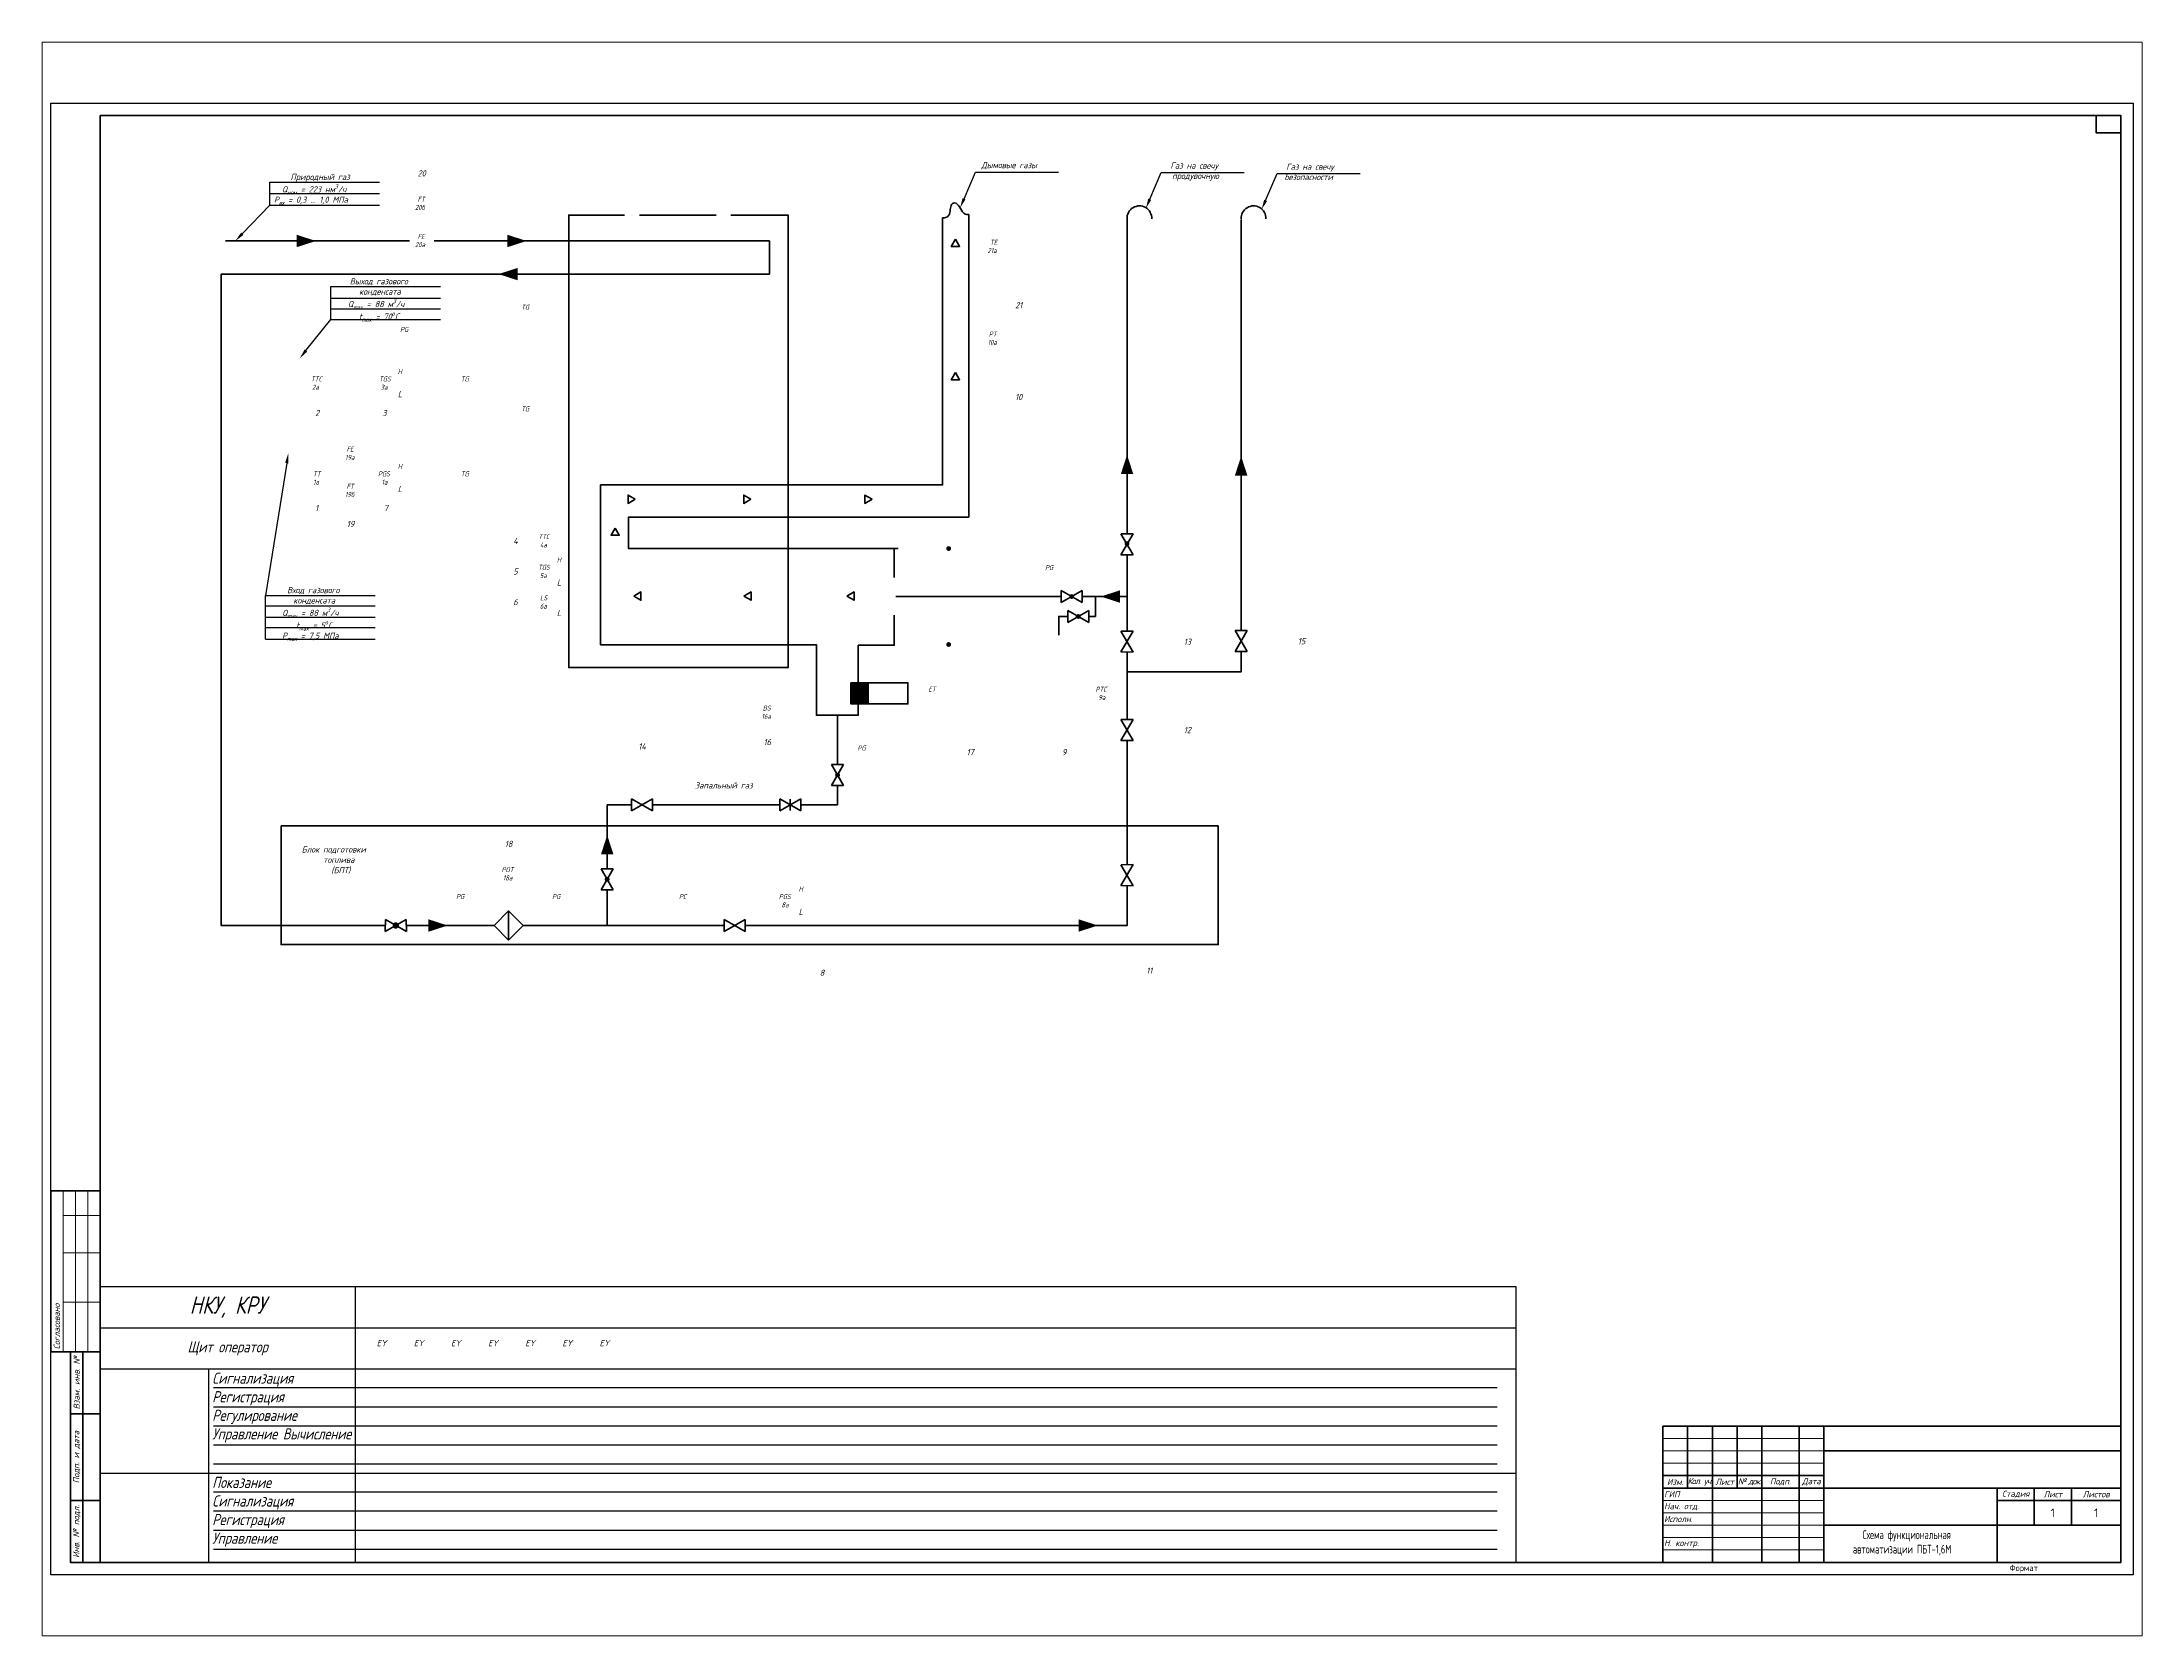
# Paper-space layout 'Лист3' of a CAD drawing. Header units: millimetres. Extents: x 26 to 231, y 20 to 176.
# The model-space entities are those that its viewports show. They can reach past a viewport. Long polylines and large blocks are cut down to what shows.
import ezdxf
from ezdxf import colors
from ezdxf.entities.mleader import LeaderData, LeaderLine
from ezdxf.enums import TextEntityAlignment as Align
from ezdxf.math import Vec2, Vec3

# ---------------------------------------------------------------- set-up
doc = ezdxf.new("R2010")
doc.units = ezdxf.units.MM
doc.linetypes.add('ACAD_ISO02W100', pattern=[15, 12, -3])
for name, color, linetype, lineweight in [('1', 1, 'Continuous', 40), ('Газ', 2, 'Continuous', 50), ('Приборы', 170, 'Continuous', 20), ('Рамка', 3, 'Continuous', 40), ('Формат - толстая линия', 7, 'Continuous', 50), ('Формат - тонкая линия', 7, 'Continuous', 20)]:
    doc.layers.add(name, color=color, linetype=linetype, lineweight=lineweight)
doc.layers.add('Текст', color=7, linetype='Continuous')
doc.styles.add('2.5', font='isocpeur.ttf', dxfattribs={"oblique": 15, "height": 2.5})
doc.styles.add('3.5', font='isocpeur.ttf', dxfattribs={"oblique": 15, "height": 3.5})
doc.styles.add('GOST 2.304', font='CS_Gost2304.shx', dxfattribs={"oblique": 15})
doc.styles.get("Standard").update_dxf_attribs({"font": 'arial.ttf'})

# ---------------------------------------------------------------- blocks, each defined once
blk = doc.blocks.new('Штамп согласования')
at = {"color": 0, "linetype": 'ByBlock', "lineweight": -2, "ltscale": 100}
blk.add_lwpolyline([(-20, 65), (-20, 0)], dxfattribs=at)
at = {"layer": 'Формат - толстая линия', "ltscale": 100}
blk.add_lwpolyline([(-20, 65), (0, 65), (0, 0), (-20, 0)], dxfattribs=at)
at = {"layer": 'Формат - тонкая линия', "ltscale": 100}
for points in [[(-15, 65), (-15, 0)], [(-10, 65), (-10, 0)], [(-5, 65), (-5, 0)], [(-15, 55), (0, 55)], [(-15, 40), (0, 40)], [(-15, 20), (0, 20)]]:
    blk.add_lwpolyline(points, dxfattribs=at)
at = {"color": 0, "linetype": 'ByBlock', "lineweight": -2, "ltscale": 100, "insert": (-17.5, 1), "char_height": 2.5, "width": 65, "attachment_point": 4, "rotation": 90, "style": '2.5'}
blk.add_mtext('Согласовано', dxfattribs=at)
blk = doc.blocks.new('Штамп - основная надпись')
at = {"ltscale": 100}
blk.add_lwpolyline([(0, 55), (0, 0)], dxfattribs=at)
at = {"layer": 'Формат - толстая линия', "ltscale": 100}
blk.add_lwpolyline([(0, 55), (185, 55), (185, 0), (0, 0)], close=True, dxfattribs=at)
for points in [[(10, 55), (10, 30)], [(20, 55), (20, 0)], [(30, 55), (30, 30)], [(40, 55), (40, 0)], [(55, 55), (55, 0)], [(65, 55), (65, 0)], [(65, 45), (185, 45)], [(0, 35), (65, 35)], [(0, 30), (65, 30)], [(65, 30), (185, 30)], [(135, 30), (135, 0)], [(150, 30), (150, 15)], [(165, 30), (165, 15)], [(135, 25), (185, 25)], [(65, 15), (185, 15)]]:
    blk.add_lwpolyline(points, dxfattribs=at)
at = {"layer": 'Формат - тонкая линия', "ltscale": 100}
for points in [[(0, 50), (65, 50)], [(0, 45), (65, 45)], [(0, 40), (65, 40)], [(0, 25), (65, 25)], [(0, 20), (65, 20)], [(0, 15), (65, 15)], [(0, 10), (65, 10)], [(0, 5), (65, 5)]]:
    blk.add_lwpolyline(points, dxfattribs=at)
at = {"color": 0, "linetype": 'ByBlock', "lineweight": -2, "ltscale": 100, "char_height": 2.5, "style": '2.5'}
for s, insert, width, attachment_point in [('{\\T0.75;Кол. уч.}', (15, 32.5), 10, 5), ('{\\T0.85;№ док.}', (35, 32.5), 10, 5), ('Подп.', (47.5, 32.5), 15, 5), ('Дата', (60, 32.5), 10, 5), ('ГИП', (0.5, 27.5), 20, 4), ('Изм.', (5, 32.5), 10, 5), ('Лист', (25, 32.5), 10, 5), ('Стадия', (142.5, 27.5), 15, 5), ('Лист', (157.5, 27.5), 15, 5), ('Листов', (175, 27.5), 20, 5), ('Нач. отд.', (0.5, 22.5), 20, 4), ('Исполн.', (0.5, 17.5), 20, 4), ('Н. контр.', (0.5, 7.5), 20, 4)]:
    blk.add_mtext(s, dxfattribs=dict(at, insert=insert, width=width, attachment_point=attachment_point))
blk = doc.blocks.new('*U8')
at = {"color": 0, "linetype": 'ByBlock', "lineweight": -2}
blk.add_lwpolyline([(0, 594), (841, 594), (841, 0), (0, 0)], close=True, dxfattribs=at)
at = {"layer": 'Формат - толстая линия'}
blk.add_lwpolyline([(20, 589), (836, 589), (836, 5), (20, 5)], close=True, dxfattribs=at)
at = {"layer": 'Формат - толстая линия', "ltscale": 100}
for points in [[(826, 589), (836, 589), (836, 582), (826, 582)], [(8, 90), (20, 90), (20, 5), (8, 5)]]:
    blk.add_lwpolyline(points, close=True, dxfattribs=at)
for points in [[(13, 90), (13, 5)], [(8, 65), (20, 65)], [(8, 30), (20, 30)]]:
    blk.add_lwpolyline(points, dxfattribs=at)
at = {"ltscale": 100}
for name, p in [('Штамп согласования', (20, 90)), ('Штамп - основная надпись', (651, 5))]:
    blk.add_blockref(name, p, dxfattribs=at)
at = {"color": 0, "linetype": 'ByBlock', "lineweight": -2, "ltscale": 100, "char_height": 2.5, "attachment_point": 5, "rotation": 90, "style": '2.5'}
for s, insert, width in [('Взам. инв. №', (10.5, 77.5), 25), ('Подп. и дата', (10.5, 47.5), 35), ('Инв. № подл.', (10.5, 17.5), 25)]:
    blk.add_mtext(s, dxfattribs=dict(at, insert=insert, width=width))
at = {"color": 0, "linetype": 'ByBlock', "lineweight": -2, "ltscale": 100}
for tag, height, style, p in [('№', 3.5, '3.5', (831, 585.5)), ('ДОКУМЕНТ', 3.5, '3.5', (776, 55)), ('ОБЪЕКТ_СТРОИТЕЛЬСТВА', 2.5, '2.5', (776, 42.5)), ('ЗДАНИЕ(СООРУЖЕНИЕ)', 2.5, '2.5', (751, 27.5)), ('СТАДИЯ', 3.5, '3.5', (793.5, 25)), ('ЛИСТ', 3.5, '3.5', (808.5, 25)), ('ЛИСТОВ', 3.5, '3.5', (826, 25)), ('ИЗОБРАЖЕНИЯ_ЛИСТА', 2.5, '2.5', (751, 12.5)), ('ОРГАНИЗАЦИЯ', 2.5, '2.5', (811, 12.5))]:
    blk.add_attdef(tag, text='', height=height, dxfattribs=dict(at, style=style)).set_placement(p, align=Align.MIDDLE_CENTER)
at = {"color": 0, "linetype": 'ByBlock', "lineweight": -2, "ltscale": 100, "style": '2.5'}
for tag, p in [('ГИП', (671.2, 31.25)), ('НАЧ.ОТД.', (671.2, 26.25)), ('ИСПОЛН.', (671.2, 21.25)), ('Н.КОНТР.', (671.2, 11.25)), ('ФОРМАТ', (791, 1.5))]:
    blk.add_attdef(tag, p, '', height=2.5, dxfattribs=at)
at = {"color": 0, "linetype": 'ByBlock', "lineweight": -2, "ltscale": 100, "style": '2.5', "width": 0.8}
for tag, p in [('ДАТА_2', (711, 27.5)), ('ДАТА_1', (711, 32.5)), ('ДАТА_3', (711, 22.5)), ('ДАТА_4', (711, 12.5))]:
    blk.add_attdef(tag, text='', height=2.5, dxfattribs=at).set_placement(p, align=Align.MIDDLE_CENTER)
blk = doc.blocks.new('*T11')
at = {"layer": 'Текст', "color": 0, "linetype": 'ByBlock', "lineweight": -2, "transparency": 16777216}
for p, q in [((0, 0), (571.66, 0)), ((0, 0), (0, -111.37)), ((102.97, 0), (102.97, -111.37)), ((571.66, 0), (571.66, -111.37)), ((0, -16.65), (571.66, -16.65)), ((0, -33.26), (571.66, -33.26)), ((43.74, -33.26), (43.74, -111.37)), ((0, -75.34), (571.66, -75.34)), ((0, -111.37), (571.66, -111.37))]:
    blk.add_line(p, q, dxfattribs=at)
at = {"layer": 'Текст', "color": 0, "lineweight": 25, "transparency": 16777216, "style": 'GOST 2.304'}
for s, insert, char_height, width, attachment_point in [('НКУ, КРУ', (51.48, -8.33), 7, 99.9672, 5), ('Щит оператор', (51.48, -24.95), 4.5, 99.9672, 5), ('Сигнализация Регистрация Регулирование Управление Вычисление', (45.24, -34.76), 4.5, 56.2286, 1), ('Показание Сигнализация Регистрация Управление', (45.24, -76.84), 4.5, 56.2286, 1)]:
    blk.add_mtext(s, dxfattribs=dict(at, insert=insert, char_height=char_height, width=width, attachment_point=attachment_point))

msp = doc.modelspace()

# ---------------------------------------------------------------- hatches: boundary and pattern name
at = {"layer": '1', "linetype": 'ACAD_ISO02W100'}
h = msp.add_hatch(color=256, dxfattribs=at)
h.set_gradient(color1=(255, 0, 0), color2=(255, 0, 0), tint=1)
h.paths.add_polyline_path([(435.58, 416.73, 0.572357), (433.87, 416.74), (434.74, 416.24)])
h.paths.add_polyline_path([(435.71, 416.24, 0.131652), (435.58, 416.73), (434.74, 416.24), (435.58, 415.76, 0.127836)])
h.paths.add_polyline_path([(434.74, 416.24), (433.87, 415.74, 0.582365), (435.58, 415.76)])
h.paths.add_polyline_path([(433.87, 416.74, 0.135472), (433.74, 416.24, 0.131652), (433.87, 415.74), (434.74, 416.24)])
h = msp.add_hatch(color=256, dxfattribs=at)
h.set_gradient(color1=(255, 0, 0), color2=(255, 0, 0), tint=1)
h.paths.add_polyline_path([(363.59, 414.72, 0.572357), (361.89, 414.73), (362.75, 414.23)])
h.paths.add_polyline_path([(363.72, 414.22, 0.131652), (363.59, 414.72), (362.75, 414.23), (363.59, 413.74, 0.127836)])
h.paths.add_polyline_path([(362.75, 414.23), (361.88, 413.73, 0.582365), (363.59, 413.74)])
h.paths.add_polyline_path([(361.89, 414.73, 0.135472), (361.75, 414.22, 0.131652), (361.88, 413.73), (362.75, 414.23)])
h = msp.add_hatch(color=256, dxfattribs=at)
h.set_gradient(color1=(255, 0, 0), color2=(255, 0, 0), tint=1)
h.paths.add_polyline_path([(413.27, 395.36, 0.572357), (411.57, 395.37), (412.44, 394.87)])
h.paths.add_polyline_path([(413.41, 394.87, 0.131652), (413.27, 395.36), (412.44, 394.87), (413.28, 394.39, 0.127836)])
h.paths.add_polyline_path([(412.44, 394.87), (411.57, 394.37, 0.582365), (413.28, 394.39)])
h.paths.add_polyline_path([(411.57, 395.37, 0.135472), (411.43, 394.87, 0.131652), (411.57, 394.37), (412.44, 394.87)])
h = msp.add_hatch(color=256, dxfattribs=at)
h.set_gradient(color1=(255, 0, 0), color2=(255, 0, 0), tint=1)
h.paths.add_polyline_path([(415.89, 387.33, 0.572357), (414.19, 387.34), (415.05, 386.84)])
h.paths.add_polyline_path([(416.02, 386.83, 0.131652), (415.89, 387.33), (415.05, 386.84), (415.9, 386.35, 0.127836)])
h.paths.add_polyline_path([(415.05, 386.84), (414.18, 386.34, 0.582365), (415.9, 386.35)])
h.paths.add_polyline_path([(414.19, 387.34, 0.135472), (414.05, 386.83, 0.131652), (414.18, 386.34), (415.05, 386.84)])
h = msp.add_hatch(color=256, dxfattribs=at)
h.set_gradient(color1=(255, 0, 0), color2=(255, 0, 0), tint=1)
h.paths.add_polyline_path([(363.59, 375.02, -0.572357), (361.89, 375), (362.75, 375.5)])
h.paths.add_polyline_path([(363.72, 375.51, -0.131652), (363.59, 375.02), (362.75, 375.5), (363.59, 375.99, -0.127836)])
h.paths.add_polyline_path([(362.75, 375.5), (361.88, 376, -0.582365), (363.59, 375.99)])
h.paths.add_polyline_path([(361.89, 375, -0.135472), (361.75, 375.51, -0.131652), (361.88, 376), (362.75, 375.5)])
at = {"layer": '1'}
h = msp.add_hatch(color=256, dxfattribs=at)
h.dxf.hatch_style = 1
h.paths.add_polyline_path([(326.2, 360.1), (323.27, 360.1), (323.27, 351.52), (326.2, 351.52)])
h.paths.add_polyline_path([(330.15, 360.1), (326.2, 360.1), (326.2, 351.52), (330.15, 351.52)])
at = {"layer": '1', "linetype": 'ACAD_ISO02W100'}
h = msp.add_hatch(color=256, dxfattribs=at)
h.set_gradient(color1=(255, 0, 0), color2=(255, 0, 0), tint=1)
h.paths.add_polyline_path([(318.71, 323.31, 0.572357), (317.01, 323.33), (317.87, 322.83)])
h.paths.add_polyline_path([(318.84, 322.82, 0.131652), (318.71, 323.31), (317.87, 322.83), (318.72, 322.34, 0.127836)])
h.paths.add_polyline_path([(317.87, 322.83), (317, 322.33, 0.582365), (318.72, 322.34)])
h.paths.add_polyline_path([(317.01, 323.33, 0.135472), (316.87, 322.82, 0.131652), (317, 322.33), (317.87, 322.83)])
h = msp.add_hatch(color=256, dxfattribs=at)
h.set_gradient(color1=(255, 0, 0), color2=(255, 0, 0), tint=1)
h.paths.add_polyline_path([(225.66, 281.2, 0.572357), (223.96, 281.21), (224.82, 280.71)])
h.paths.add_polyline_path([(225.79, 280.71, 0.131652), (225.66, 281.2), (224.82, 280.71), (225.66, 280.23, 0.127836)])
h.paths.add_polyline_path([(224.82, 280.71), (223.95, 280.21, 0.582365), (225.66, 280.23)])
h.paths.add_polyline_path([(223.96, 281.21, 0.135472), (223.82, 280.71, 0.131652), (223.95, 280.21), (224.82, 280.71)])
h = msp.add_hatch(color=256, dxfattribs=at)
h.set_gradient(color1=(255, 0, 0), color2=(255, 0, 0), tint=1)
h.paths.add_polyline_path([(140.31, 262.57, 0.572357), (138.61, 262.58), (139.47, 262.08)])
h.paths.add_polyline_path([(140.44, 262.08, 0.131652), (140.31, 262.57), (139.47, 262.08), (140.31, 261.6, 0.127836)])
h.paths.add_polyline_path([(139.47, 262.08), (138.6, 261.58, 0.582365), (140.31, 261.6)])
h.paths.add_polyline_path([(138.61, 262.58, 0.135472), (138.47, 262.08, 0.131652), (138.6, 261.58), (139.47, 262.08)])

# ---------------------------------------------------------------- linework, layer by layer
for p, q in [((135.25, 264.54), (135.22, 259.63)), ((143.69, 264.54), (143.72, 259.63)), ((185.02, 267.96), (185.02, 256.2))]:
    msp.add_line(p, q, dxfattribs=at)
at = {"layer": '1'}
for points in [[(231.79, 548.85), (209.31, 548.85), (209.31, 366.17), (297.85, 366.17), (297.85, 548.83), (274.79, 548.83)], [(360.27, 547.79), (360.27, 439.95), (222.17, 439.95), (222.17, 375.38), (309.3, 375.38), (309.3, 346.93), (326.2, 346.93), (326.2, 375.24), (340.75, 375.24), (340.75, 387.33)], [(342.32, 414.26), (233.48, 414.26), (233.48, 426.93), (370.85, 426.93), (370.85, 549.08)], [(268.8, 548.83), (237.83, 548.83)], [(340.75, 402.51), (340.75, 414.26)]]:
    msp.add_lwpolyline(points, dxfattribs=at)
for points in [[(365.43, 539.13), (363.75, 536.22), (367.1, 536.22)], [(365.43, 485.25), (363.75, 482.35), (367.1, 482.35)], [(236.17, 434.17), (233.27, 435.85), (233.27, 432.49)], [(282.89, 434.17), (279.98, 435.85), (279.98, 432.49)], [(331.78, 434.17), (328.88, 435.85), (328.88, 432.49)], [(228.05, 422.5), (226.38, 419.6), (229.73, 419.6)], [(235.53, 395.05), (238.43, 393.38), (238.43, 396.73)], [(280.02, 395.05), (282.93, 393.38), (282.93, 396.73)], [(321.61, 395.05), (324.51, 393.38), (324.51, 396.73)], [(323.27, 360.1), (346.26, 360.1), (346.26, 351.52), (323.27, 351.52)], [(323.27, 360.1), (330.15, 360.1), (330.15, 351.52), (323.27, 351.52)], [(93.11, 302.27), (471.57, 302.27), (471.57, 254.39), (93.11, 254.39)], [(179.14, 262.08), (185.02, 267.96), (190.9, 262.08), (185.02, 256.2)]]:
    msp.add_lwpolyline(points, close=True, dxfattribs=at)
at = {"layer": '1', "linetype": 'ACAD_ISO02W100'}
for points in [[(432.33, 420.17), (437.22, 420.2), (432.31, 411.72), (437.22, 411.69), (432.31, 420.17)], [(416.59, 397.3), (416.62, 392.41), (408.15, 397.32), (408.12, 392.41), (416.59, 397.32)], [(419.33, 389.27), (419.36, 384.38), (410.89, 389.29), (410.86, 384.38), (419.33, 389.29)], [(432.33, 380.93), (437.22, 380.96), (432.31, 372.49), (437.22, 372.46), (432.31, 380.93)], [(478.4, 381.1), (483.29, 381.13), (478.39, 372.66), (483.29, 372.63), (478.39, 381.1)], [(432.33, 345.22), (437.22, 345.25), (432.31, 336.78), (437.22, 336.75), (432.31, 345.22)], [(315.37, 327.06), (320.27, 327.09), (315.36, 318.61), (320.27, 318.58), (315.36, 327.06)], [(243.14, 313.21), (243.17, 308.32), (234.7, 313.23), (234.67, 308.32), (243.14, 313.23)], [(302.97, 313.21), (303, 308.32), (294.53, 313.23), (294.5, 308.32), (302.97, 313.23)], [(298.76, 313.05), (298.76, 308.5)], [(222.41, 284.93), (227.3, 284.96), (222.4, 276.49), (227.3, 276.46), (222.4, 284.93)], [(432.33, 286.63), (437.22, 286.66), (432.31, 278.19), (437.22, 278.16), (432.31, 286.63)], [(143.69, 264.52), (135.22, 259.63)], [(135.25, 264.52), (143.72, 259.63)], [(280.51, 264.53), (280.54, 259.64), (272.07, 264.55), (272.04, 259.64), (280.51, 264.55)]]:
    msp.add_lwpolyline(points, dxfattribs=at)
msp.add_circle((139.45, 262.08), 0.986, dxfattribs=at)
at = {"layer": '1'}
msp.add_spline([(360.27, 547.79), (361.83, 547.99), (363, 549.26), (363.45, 551.69), (364.26, 553.5), (365.21, 553.77), (366.12, 553.32), (369.95, 549.08), (370.85, 549.08)], degree=3, dxfattribs=at)
at = {"layer": 'Газ'}
for points in [[(434.75, 420.18), (434.75, 547.29)], [(480.82, 381.12), (480.82, 547.05)], [(154.94, 538.4), (290.33, 538.4), (290.33, 525.03), (68.95, 525.03), (68.95, 262.08), (135.23, 262.08)], [(70.76, 538.4), (144.95, 538.48)], [(434.75, 380.94), (434.74, 411.71)], [(408.13, 394.87), (341.34, 394.87)], [(434.75, 394.87), (416.61, 394.87)], [(421.99, 394.87), (421.99, 386.83), (419.35, 386.83)], [(410.88, 386.81), (407.18, 386.83), (407.18, 379.27)], [(434.75, 364.43), (480.82, 364.43), (480.81, 372.64)], [(434.75, 345.24), (434.77, 372.47)], [(317.79, 327.07), (317.79, 346.93)], [(434.75, 286.65), (434.77, 336.76)], [(302.99, 310.77), (317.79, 310.77), (317.81, 318.6)], [(224.83, 284.94), (224.83, 310.77), (234.68, 310.78)], [(243.16, 310.77), (294.51, 310.78)], [(224.83, 262.08), (224.79, 276.47)], [(280.53, 262.08), (434.75, 262.08), (434.74, 278.18)], [(143.7, 262.08), (179.14, 262.08)], [(190.9, 262.08), (272.06, 262.08)]]:
    msp.add_lwpolyline(points, dxfattribs=at)
for points in [[(99.4, 538.4, 5.04, 0, 0), (107.19, 538.4, 0, 0, 0)], [(184.47, 538.4, 5.04, 0, 0), (192.26, 538.4, 0, 0, 0)], [(184.47, 538.4, 2.52, 0, 0), (188.64, 538.4, 0, 0, 0)], [(188.73, 525.03, 5.04, 0, 0), (180.94, 525.03, 0, 0, 0)], [(188.73, 525.03, 2.52, 0, 0), (184.57, 525.03, 0, 0, 0)], [(434.75, 444.31, 5.04, 0, 0), (434.75, 452.1, 0, 0, 0)], [(434.75, 446.36, 2.52, 0, 0), (434.75, 450.52, 0, 0, 0)], [(480.82, 443.73, 5.04, 0, 0), (480.82, 451.52, 0, 0, 0)], [(480.82, 446.36, 2.52, 0, 0), (480.82, 450.52, 0, 0, 0)], [(431.94, 394.87, 5.04, 0, 0), (424.15, 394.87, 0, 0, 0)], [(429.8, 394.87, 2.52, 0, 0), (425.63, 394.87, 0, 0, 0)], [(224.83, 290.8, 5.04, 0, 0), (224.83, 298.59, 0, 0, 0)], [(152.62, 262.08, 5.04, 0, 0), (160.41, 262.08, 0, 0, 0)], [(152.62, 262.08, 2.52, 0, 0), (156.79, 262.08, 0, 0, 0)], [(415.15, 262.08, 5.04, 0, 0), (422.93, 262.08, 0, 0, 0)], [(415.15, 262.08, 2.52, 0, 0), (419.31, 262.08, 0, 0, 0)]]:
    msp.add_lwpolyline(points, format="xyseb", dxfattribs=at)
for centre in [(439.75, 547.57), (485.82, 547.57)]:
    msp.add_arc(centre, 5, 357.51848, 183.2157, dxfattribs=at)
at = {"layer": 'Текст'}
for p, q in [((88.58, 557.51), (88.58, 562.17)), ((88.58, 562.17), (132.91, 562.17)), ((88.58, 552.85), (88.58, 557.51)), ((88.58, 557.51), (132.91, 557.51)), ((113.19, 515.36), (113.19, 520.02)), ((113.19, 520.02), (157.52, 520.02)), ((113.19, 506.69), (113.19, 515.36)), ((113.19, 515.36), (157.52, 515.36)), ((113.19, 511.02), (157.52, 511.02)), ((86.83, 386.5), (86.83, 395.26)), ((86.83, 391.15), (131.16, 391.15)), ((86.83, 386.5), (131.16, 386.5)), ((86.83, 377.73), (86.83, 386.5)), ((86.83, 382.39), (131.16, 382.39)), ((86.83, 377.73), (131.16, 377.73))]:
    msp.add_line(p, q, dxfattribs=at)
at = {"layer": 'Текст', "lineweight": 30}
for p, q in [((65.91, 75.53), (584.16, 75.53)), ((65.91, 67.83), (584.16, 67.83)), ((65.91, 60.13), (584.16, 60.13)), ((65.91, 52.43), (584.16, 52.43)), ((65.91, 44.73), (584.16, 44.73)), ((65.91, 33.45), (584.16, 33.45)), ((65.91, 25.75), (584.16, 25.75)), ((65.91, 18.05), (584.16, 18.05)), ((65.91, 10.35), (584.16, 10.35))]:
    msp.add_line(p, q, dxfattribs=at)

# ---------------------------------------------------------------- block references
msp.add_blockref('*U8', (0.1, 0)).add_auto_attribs({'ЛИСТ': '1', 'ЛИСТОВ': '1', 'ФОРМАТ': 'Формат '})
msp.add_blockref('*T11', (20.1, 116.37))

# ---------------------------------------------------------------- texts
at = {"layer": 'Рамка', "linetype": 'Continuous', "lineweight": 25, "insert": (721.59, 17.91), "char_height": 3.5, "width": 61.5072, "attachment_point": 1, "style": 'GOST 2.304'}
msp.add_mtext('\\pi10.1509;{\\Fsimplex|c204;\\Q0.2618;\\W0.67745;Схема функциональная \\P\\pi6.2548;автоматизации ПБТ-1,6М}', dxfattribs=at)
at = {"layer": 'Текст', "style": 'GOST 2.304'}
for s, width, heights, insert, char_height, attachment_point in [('\\A1;\\pi8.91723;Дымовые газы', 45.5811, [0], (367, 570.28), 2.5, 1), ('\\A1;\\pi10.24583;Газ на свечу \\P\\pi10.94531;продувочную', 45.5811, [0], (442.01, 570.08), 2.5, 1), ('\\A1;\\pi10.24583;Газ на свечу \\P\\pi9.58053;безопасности', 45.5811, [0], (488.78, 569.63), 2.5, 1), ('\\A1;\\pi8.44531;Природный газ\\P\\pi5.00675;Q{\\H0.7x;\\S^ ном;} = 223 нм{\\H0.7x;\\S3^ ;}/ч\\P\\pi1.77613;Р{\\H0.7x;\\S^ вх;} = 0,3 ... 1,0 МПа', 45.5811, [0], (88.5, 565.51), 2.5, 1), ('20', 6.1964, [2.79], (148.26, 566.95), 2.5, 1), ('\\pi1.89349;FT\\P\\pi0.84587;20б', 7.3705, [0], (146.36, 556.27), 2, 1), ('\\pi1.94111;FE\\P\\pi0.87573;20а', 7.3705, [0], (146.36, 541.27), 2, 1), ('\\pi2.14103;TE\\P\\pi1.15288;21a', 7.2344, [0], (377.26, 538.89), 2, 1), ('\\A1;\\pi7.79055;Выход газового \\P\\pi11.54055;конденсата\\P\\pi7.00521;Q{\\H0.7x;\\S^ max;} = 88 м{\\H0.7x;\\S3^ ;}/ч\\P\\pi11.41794;t{\\H0.7x;\\S^ max;} = 70{\\H0.7x;\\So^ ;}C', 45.5811, [0], (113.11, 523.36), 2.5, 1), ('\\pi2.17762;TG', 7.3705, [0], (187.91, 512.67), 2, 1), ('21', 7.3705, [0], (389.55, 513.74), 2.5, 1), ('\\pi1.76681;PG', 7.3705, [0], (139.44, 503.69), 2, 1), ('\\pi1.68261;PT\\P\\pi1.21509;10а', 7.2344, [0], (377.26, 501.81), 2, 1), ('\\pi1.32048;TTC\\P\\pi1.82811;2а', 7.3705, [0], (103.85, 483.69), 2, 1), ('\\pi1.19972;TGS\\P\\pi1.87915;3а', 7.3705, [0], (131.49, 483.69), 2, 1), ('H', 7.3705, [0], (140.28, 486.72), 2, 1), ('\\pi2.17762;TG', 7.3705, [0], (163.53, 483.69), 2, 1), ('L', 7.3705, [0], (140.28, 475.32), 2.5, 7), ('10', 7.3705, [0], (389.55, 476.66), 2.5, 1), ('2', 7.3705, [0], (106.87, 470.19), 2.5, 1), ('3', 7.3705, [0], (133.99, 470.19), 2.5, 1), ('\\pi2.17762;TG', 7.3705, [0], (187.91, 471.62), 2, 1), ('\\pi1.94111;FE\\P\\pi1.28311;19а', 7.3705, [0], (117.68, 455.39), 2, 1), ('\\pi2.16144;TT\\P\\pi2.23549;1а', 7.3705, [0], (103.85, 445.39), 2, 1), ('\\pi0.78891;PGS\\P\\pi2.23549;1а', 7.3705, [0], (131.49, 445.39), 2, 1), ('H', 7.3705, [0], (140.28, 448.42), 2, 1), ('\\pi2.17762;TG', 7.3705, [0], (163.53, 445.39), 2, 1), ('\\pi1.89349;FT\\P\\pi1.25326;19б', 7.3705, [0], (117.68, 440.39), 2, 1), ('L', 7.3705, [0], (140.28, 437.01), 2.5, 7), ('1', 7.3705, [0], (106.87, 431.88), 2.5, 1), ('19', 7.3705, [0], (119.68, 425.43), 2.5, 1), ('7', 7.3705, [0], (134.61, 431.88), 2.5, 1), ('4', 7.3705, [0], (186.89, 418.6), 2.5, 1), ('\\pi1.32048;TTC\\P\\pi1.91742;4а', 7.3705, [0], (195.72, 420.04), 2, 1), ('\\pi1.19972;TGS\\P\\pi1.87915;5а', 7.3705, [0], (195.72, 407.69), 2, 1), ('H', 7.3705, [0], (204.51, 410.72), 2, 1), ('\\pi1.69878;PG', 7.2344, [0], (399.94, 407.54), 2, 1), ('\\A1;\\pi9.04055;Вход газового \\P\\pi11.54055;конденсата\\P\\pi7.00522;Q{\\H0.7x;\\S^ max;\\H1.42857x; = 88 м\\H0.7x;\\S3^ ;\\H1.42857x;/ч\\P\\pi12.60845;t\\H0.7x;\\S^ max;\\H1.42857x; = 5\\H0.7x;\\So^ ;\\H1.42857x;C\\P\\pi7.14219;}Р{\\H0.7x;\\S^ max;} = 7,5 МПа', 45.5811, [0], (86.55, 398.72), 2.5, 1), ('5', 7.3705, [0], (186.89, 406.24), 2.5, 1), ('L', 7.3705, [0], (204.51, 399.31), 2.5, 7), ('6', 7.3705, [0], (186.89, 393.88), 2.5, 1), ('\\pi1.97939;LS\\P\\pi1.914;6а', 7.3705, [0], (195.72, 395.33), 2, 1), ('L', 7.3705, [0], (204.51, 386.96), 2.5, 7), ('13', 7.3705, [0], (457.66, 377.89), 2.5, 1), ('15', 7.3705, [0], (503.73, 378.1), 2.5, 1), ('\\pi1.84587;ET', 7.3705, [0], (352.67, 358.48), 2, 1), ('\\pi0.84164;PTC\\P\\pi2.00068;9a', 7.2344, [0], (421.17, 358.47), 2, 1), ('\\pi1.78891;BS\\P\\pi1.28311;16а', 7.3705, [0], (285.88, 350.85), 2, 1), ('12', 7.3705, [0], (457.66, 342.22), 2.5, 1), ('14', 7.3705, [0], (237.37, 335.61), 2.5, 1), ('16', 7.3705, [0], (287.96, 337.37), 2.5, 1), ('\\pi1.69878;PG', 7.2344, [0], (324.21, 334.74), 2, 1), ('17', 7.3705, [0], (369.97, 333.32), 2.5, 1), ('9', 7.3705, [0], (408.47, 333.32), 2.5, 1), ('\\A1;\\pi8.67173;Запальный газ', 45.5811, [0], (251.59, 319.89), 2.5, 1), ('\\A1;\\pi5.94531;Блок подготовки\\P\\pi14.63578;топлива\\P\\pi17.9244;(БПТ)', 45.5811, [0], (95.52, 294.03), 2.5, 1), ('18', 7.3705, [0], (183.47, 296.27), 2.5, 1), ('\\pi0.75063;PDT\\P\\pi1.28311;18а', 7.3705, [0], (181.43, 285.63), 2, 1), ('\\pi1.76681;PG', 7.3705, [0], (162.04, 274.75), 2, 1), ('\\pi1.76681;PG', 7.3705, [0], (200.83, 274.75), 2, 1), ('\\pi1.76681;PC', 7.3705, [0], (252.05, 274.75), 2, 1), ('\\pi0.78891;PGS\\P\\pi1.87915;8а', 7.3705, [0], (293.36, 274.75), 2, 1), ('H', 7.3705, [0], (302.14, 277.79), 2, 1), ('L', 7.3705, [0], (302.14, 266.38), 2.5, 7), ('8', 7.3705, [0], (310.65, 244.25), 2.5, 1), ('11', 6.8329, [3.04], (442.5, 245.1), 2.5, 1), ('EY', 6.2619, [0], (131.77, 94.76), 2.5, 1), ('EY', 6.2619, [0], (146.77, 94.76), 2.5, 1), ('EY', 6.2619, [0], (161.77, 94.76), 2.5, 1), ('EY', 6.2619, [0], (176.77, 94.76), 2.5, 1), ('EY', 6.2619, [0], (191.77, 94.76), 2.5, 1), ('EY', 6.2619, [0], (206.77, 94.76), 2.5, 1), ('EY', 6.2619, [0], (221.77, 94.76), 2.5, 1)]:
    msp.add_mtext_dynamic_manual_height_columns(s, width=width, gutter_width=12.5, heights=heights, dxfattribs=dict(at, insert=insert, char_height=char_height, attachment_point=attachment_point))

# ---------------------------------------------------------------- leaders
at = {"layer": 'Текст'}
ml = msp.add_multileader_mtext('Standard', dxfattribs=at)
ml.set_content('', color=256)
ml.set_leader_properties()
ml.build(insert=Vec2(0, 0))
ctx = ml.context
ctx.base_point, ctx.plane_origin = Vec3(407.07, 566.23), Vec3(367.34, 551.78)
notes = []
notes.append((ctx, [(1, (1, 1, 0), (373.56, 566.23), (1, 0), 33.51, [(0, [(367.34, 551.78)], 0, [])])]))
ctx.mtext.insert, ctx.mtext.flow_direction = Vec3(409.07, 568.23), 5
ml = msp.add_multileader_mtext('Standard', dxfattribs=at)
ml.set_content('', color=256)
ml.set_leader_properties()
ml.build(insert=Vec2(0, 0))
ctx = ml.context
ctx.base_point, ctx.plane_origin = Vec3(482.08, 566.03), Vec3(442.36, 551.57)
notes.append((ctx, [(1, (1, 1, 0), (448.57, 566.03), (1, 0), 33.51, [(0, [(442.36, 551.57)], 0, [])])]))
ctx.mtext.insert, ctx.mtext.flow_direction = Vec3(484.08, 568.03), 5
ml = msp.add_multileader_mtext('Standard', dxfattribs=at)
ml.set_content('', color=256)
ml.set_leader_properties()
ml.build(insert=Vec2(0, 0))
ctx = ml.context
ctx.base_point, ctx.plane_origin = Vec3(528.85, 565.58), Vec3(489.13, 551.13)
notes.append((ctx, [(1, (1, 1, 0), (495.34, 565.58), (1, 0), 33.51, [(0, [(489.13, 551.13)], 0, [])])]))
ctx.mtext.insert, ctx.mtext.flow_direction = Vec3(530.85, 567.58), 5
ml = msp.add_multileader_mtext('Standard', dxfattribs=at)
ml.set_content('', color=256)
ml.set_leader_properties()
ml.build(insert=Vec2(0, 0))
ctx = ml.context
ctx.base_point, ctx.plane_origin = Vec3(132.91, 552.85), Vec3(82.36, 538.4)
notes.append((ctx, [(1, (1, 1, 0), (88.58, 552.85), (1, 0), 44.33, [(0, [(74.68, 538.4)], 0, [])])]))
ctx.mtext.insert, ctx.mtext.flow_direction = Vec3(134.91, 554.85), 5
ml = msp.add_multileader_mtext('Standard', dxfattribs=at)
ml.set_content('', color=256)
ml.set_leader_properties()
ml.build(insert=Vec2(0, 0))
ctx = ml.context
ctx.base_point, ctx.plane_origin = Vec3(157.52, 506.69), Vec3(106.97, 496.25)
notes.append((ctx, [(1, (1, 1, 0), (113.19, 506.69), (1, 0), 44.33, [(0, [(100.66, 491.02)], 0, [])])]))
ctx.mtext.insert, ctx.mtext.flow_direction = Vec3(159.52, 508.69), 5
ml = msp.add_multileader_mtext('Standard', dxfattribs=at)
ml.set_content('', color=256)
ml.set_leader_properties()
ml.build(insert=Vec2(0, 0))
ctx = ml.context
ctx.base_point, ctx.plane_origin = Vec3(131.16, 395.26), Vec3(103.73, 452.71)
notes.append((ctx, [(1, (1, 1, 0), (86.83, 395.26), (1, 0), 44.33, [(0, [(96.05, 452.72)], 0, [])])]))
ctx.mtext.insert, ctx.mtext.flow_direction = Vec3(133.16, 397.26), 5
for ctx, leaders in notes:
    for number, flags, end, landing, length, lines in leaders:
        leader = LeaderData()
        leader.index, (leader.has_last_leader_line, leader.has_dogleg_vector, leader.attachment_direction) = number, flags
        leader.last_leader_point, leader.dogleg_vector, leader.dogleg_length = Vec3(end), Vec3(landing), length
        for number, points, colour, breaks in lines:
            line = LeaderLine()
            line.index, line.vertices, line.color, line.breaks = number, Vec3.list(points), colors.encode_raw_color(colour), breaks
            leader.lines.append(line)
        ctx.leaders.append(leader)

psp = doc.layouts.new('Лист3')

# ---------------------------------------------------------------- viewports
at = {"layer": 'Приборы', "view_target_point": (738.03, 425.13)}
vp = psp.add_viewport(center=(128.5, 97.5), size=(205.6, 156), view_center_point=(-317.43, -128.13), view_height=643.4304, dxfattribs=at)
vp.frozen_layers = ['Приборы']

doc.saveas('drawing.dxf')
